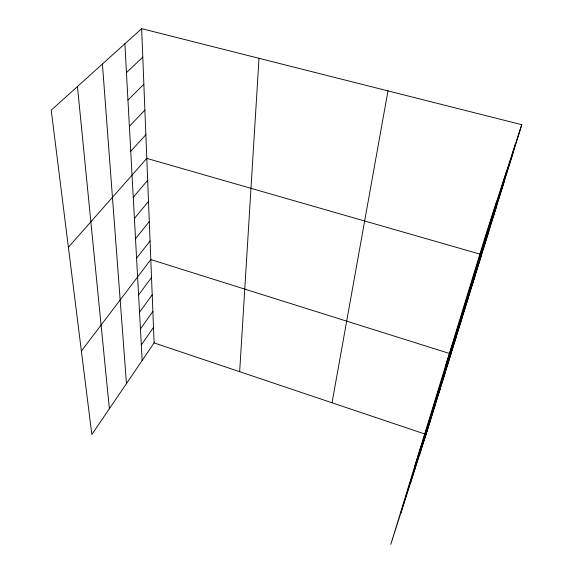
<?xml version="1.0" encoding="UTF-8"?>
<svg xmlns="http://www.w3.org/2000/svg" width="573" height="573" viewBox="0 0 573 573"><rect width="100%" height="100%" fill="white"/><g stroke="black" fill="none" stroke-linecap="round" stroke-linejoin="round"><path stroke-width="0.86" d="M239.657 371.698L259.017 58.31M332.032 402.783L387.985 90.899M400.792 513.207L496.798 201.051M410.49 483.01L506.582 171.162M419.357 455.385L515.299 144.496M521.774 124.706L486.434 232.738L390.793 544.35L426.083 434.434L521.774 124.706L141.66 28.65L51.226 110.166L91.838 434.513L154.108 342.905L141.66 28.65M433.611 409.201L440.408 388.071M428.668 425.216L435.444 404.13M423.92 440.594L430.674 419.572M468.127 297.351L474.945 276.286M461.716 318.13L468.549 296.993M455.592 337.97L462.425 316.797M449.733 356.95L456.574 335.757M414.773 466.229L450.958 353.928M438.76 392.512L445.579 371.347M489.765 227.237L496.476 206.595M482.122 252.02L488.876 231.191M445.185 367.135L481.642 254.613L146.803 158.384L68.395 247.271M506.324 173.59L512.892 153.457M497.822 201.13L504.469 180.717M141.316 344.996L153.492 327.434M140.442 328.945L152.862 311.397M139.533 312.278L152.203 294.766M138.587 294.966L151.516 277.497M81.387 351.041L150.806 259.569L449.296 353.405M136.582 258.237L150.069 240.925M135.522 238.74L149.302 221.536M134.411 218.42L148.5 201.352M133.251 197.234L147.669 180.316M130.744 151.279L145.864 134.777M129.383 126.311L144.89 110.08M127.951 100.139L143.866 84.224M126.454 72.656L142.792 57.107M154.108 342.905L426.083 434.434M77.448 86.53L109.379 408.707M102.417 64.026L126.461 383.573M124.878 43.777L142.161 360.474"/></g></svg>
